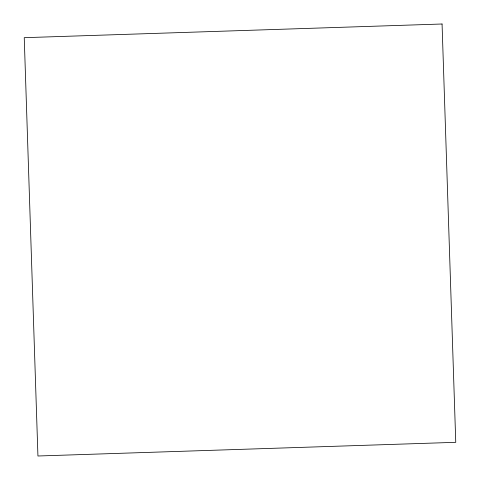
<?xml version="1.0" encoding="UTF-8"?>
<svg xmlns="http://www.w3.org/2000/svg" width="480" height="480" viewBox="0 0 480 480"><rect width="100%" height="100%" fill="white"/><g stroke="black" fill="none" stroke-linecap="round" stroke-linejoin="round"><path stroke-width="0.72" d="M442.062 24L24.24 37.68L37.938 456L455.76 442.32L442.062 24"/></g></svg>
